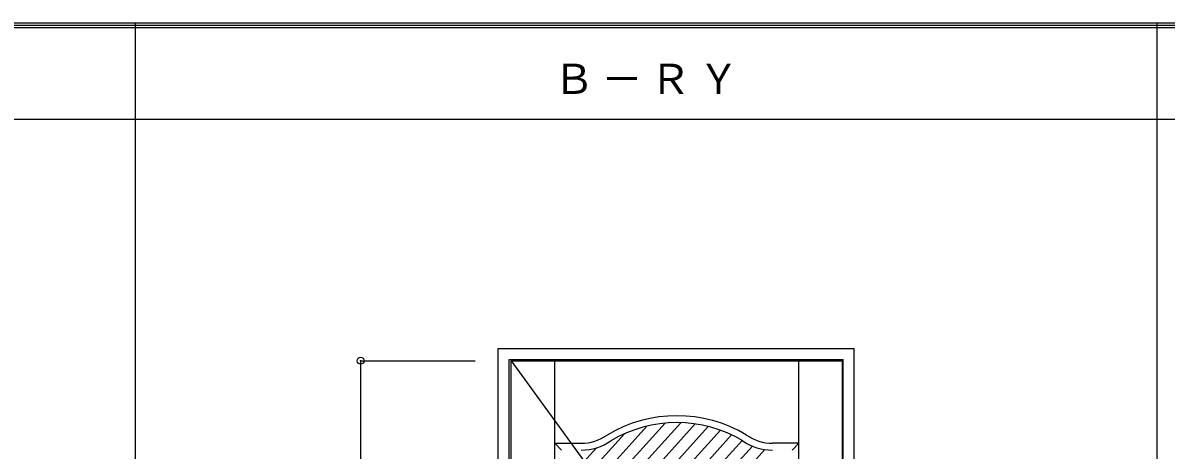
# Model space of a CAD drawing. Units: millimetres, scale not verified. Extents: x -6000 to 5700, y -4307 to 4175.
# Drawn here: x -3503 to -1007, y 3243 to 4175 of the extents above; entities that cross this region are included whole.
import ezdxf

# ---------------------------------------------------------------- set-up
doc = ezdxf.new("R2010")
doc.units = ezdxf.units.MM
doc.header["$LTSCALE"] = 30
doc.header["$PDMODE"] = 32
doc.header["$PDSIZE"] = 15
doc.linetypes.add('CHAIN2', pattern=[12, 9, -1, 1, -1])
for name, color, linetype in [('0-2_扉', 7, 'Continuous'), ('0-4_枠', 3, 'Continuous'), ('0-7', 7, 'CHAIN2'), ('0-A_文字', 7, 'Continuous'), ('0-B_寸法', 7, 'Continuous'), ('0-C_ハッチ', 4, 'Continuous'), ('F-1_枠', 6, 'Continuous')]:
    doc.layers.add(name, color=color, linetype=linetype)
doc.styles.add('ＭＳ ゴシック', font='')
doc.styles.get('ＭＳ ゴシック').set_extended_font_data('MS Gothic')

msp = doc.modelspace()

# ---------------------------------------------------------------- linework, layer by layer
at = {"layer": '0-2_扉'}
for p, q in [((-2436.8, 1443), (-2436.8, 3438)), ((-2436.8, 3438), (-1713.8, 3438)), ((-2341.8, 2405.1), (-2341.8, 3438)), ((-1808.8, 1443), (-1808.8, 3438)), ((-1713.8, 1443), (-1713.8, 3438)), ((-2326.8, 3243), (-2341.8, 3258)), ((-2341.8, 3258), (-2284.3, 3258)), ((-1808.8, 3258), (-1866.3, 3258)), ((-1823.8, 3243), (-1808.8, 3258))]:
    msp.add_line(p, q, dxfattribs=at)
for centre, radius, start, end in [((-2075.3, 3023), 295, 58.96133, 121.03607), ((-2075.3, 3023), 280, 59.05447, 120.94269), ((-2284.3, 3358), 100, 270, 304.68269), ((-1866.3, 3358), 100, 235.32419, 270), ((-2284.3, 3358), 115, 270, 304.43433), ((-1866.3, 3358), 115, 235.57191, 269.99998)]:
    msp.add_arc(centre, radius, start, end, dxfattribs=at)
at = {"layer": '0-4_枠'}
for p, q in [((-2465.8, 3465), (-1687.8, 3465)), ((-2465.8, 1418), (-2465.8, 3465)), ((-1687.8, 1418), (-1687.8, 3465)), ((-2441.8, 3441), (-1711.8, 3441)), ((-2441.8, 1418), (-2441.8, 3441)), ((-1711.8, 1418), (-1711.8, 3441))]:
    msp.add_line(p, q, dxfattribs=at)
at = {"layer": '0-7'}
msp.add_line((-2436.8, 3438), (-1713.8, 2440.5), dxfattribs=at)
at = {"layer": '0-B_寸法', "color": 4}
for q in [(-2515.8, 3438), (-2765.8, 1443)]:
    msp.add_line((-2765.8, 3438), q, dxfattribs=at)
at = {"layer": '0-B_寸法'}
msp.add_point((-2765.8, 3438), dxfattribs=at)
at = {"layer": '0-C_ハッチ'}
for p, q in [((-2066.37, 3302.86), (-2326.8, 3015.3)), ((-2101.04, 3301.81), (-2326.8, 3052.54)), ((-2035.13, 3300.1), (-2326.8, 2978.06)), ((-2140.72, 3295.25), (-2326.8, 3089.78)), ((-2006.55, 3294.43), (-2326.8, 2940.82)), ((-1980.15, 3286.34), (-2326.8, 2903.57)), ((-2189.46, 3278.67), (-2326.8, 3127.03)), ((-1955.65, 3276.15), (-2326.8, 2866.33)), ((-1932.86, 3264.06), (-2326.8, 2829.09)), ((-1910.29, 3251.75), (-2326.8, 2791.85)), ((-2251.05, 3247.91), (-2326.8, 3164.27)), ((-1883.33, 3244.27), (-2326.8, 2754.6))]:
    msp.add_line(p, q, dxfattribs=at)
at = {"layer": 'F-1_枠'}
for p, q in [((-6000, 4175), (5700, 4175)), ((-6000, 4170), (5700, 4170)), ((-3258.4, 4175), (-3258.4, -3790)), ((-1026.8, 4175), (-1026.8, -3790)), ((-6000, 4165), (5700, 4165)), ((-6000, 3965), (5700, 3965))]:
    msp.add_line(p, q, dxfattribs=at)

# ---------------------------------------------------------------- texts
at = {"layer": '0-A_文字', "insert": (-2345.1, 4020), "char_height": 65.98, "attachment_point": 7, "style": 'ＭＳ ゴシック'}
msp.add_mtext('\\T1.17;Ｂ－ＲＹ', dxfattribs=at)

doc.saveas('drawing.dxf')
